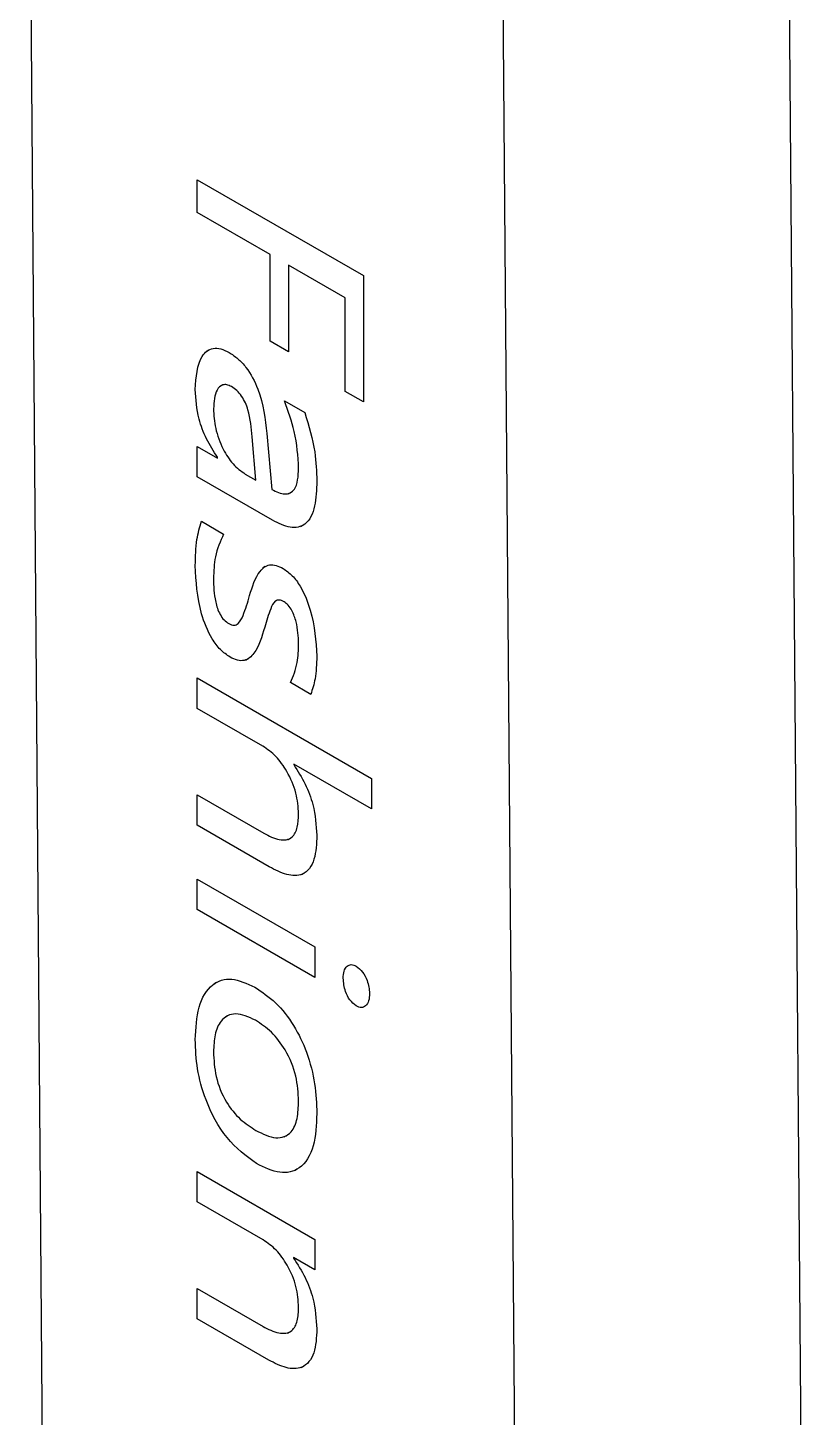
# Model space of a CAD drawing. Header units: millimetres. Extents: x 940 to 1780, y -29 to 565.
# Drawn here: x 1671.85 to 1695.18, y 444.04 to 485.44 of the extents above; entities that cross this region are included whole.
import ezdxf

# ---------------------------------------------------------------- set-up
doc = ezdxf.new("R2010")
doc.units = ezdxf.units.MM

msp = doc.modelspace()

# ---------------------------------------------------------------- linework, layer by layer
at = {"color": 7, "linetype": 'Continuous', "lineweight": 25}
for p, q in [((1671.851, 496.999), (1672.549, 409.776)), ((1695.183, 405.769), (1694.512, 489.643)), ((1686.691, 401.764), (1685.992, 488.987)), ((1676.899, 480.914), (1681.849, 478.057)), ((1676.899, 479.938), (1676.899, 480.914)), ((1679.072, 478.684), (1676.899, 479.938)), ((1679.072, 476.105), (1679.072, 478.684)), ((1679.615, 478.37), (1679.615, 475.791)), ((1681.305, 477.394), (1679.615, 478.37)), ((1681.849, 478.057), (1681.849, 474.293)), ((1681.305, 474.606), (1681.305, 477.394)), ((1677.235, 475.837), (1677.164, 475.796)), ((1679.615, 475.791), (1679.072, 476.105)), ((1677.617, 474.781), (1677.546, 474.74)), ((1681.849, 474.293), (1681.305, 474.606)), ((1679.495, 474.327), (1680.098, 473.979)), ((1678.974, 473.349), (1679.118, 471.687)), ((1676.899, 472.968), (1677.503, 472.619)), ((1676.899, 472.062), (1676.899, 472.968)), ((1678.647, 471.959), (1678.535, 473.256)), ((1677.503, 472.619), (1677.503, 472.643)), ((1679.139, 470.768), (1676.899, 472.062)), ((1678.329, 472.142), (1678.647, 471.959)), ((1679.614, 471.55), (1679.684, 471.591)), ((1677.02, 470.737), (1677.684, 470.354)), ((1679.98, 470.58), (1680.051, 470.621)), ((1678.915, 469.389), (1678.845, 469.348)), ((1678.344, 466.596), (1678.415, 466.637)), ((1676.899, 466.067), (1682.09, 463.07)), ((1676.899, 465.161), (1676.899, 466.067)), ((1680.279, 465.579), (1679.676, 465.928)), ((1678.849, 464.035), (1676.899, 465.161)), ((1679.771, 463.503), (1679.771, 463.484)), ((1682.09, 462.164), (1679.771, 463.503)), ((1682.09, 463.07), (1682.09, 462.164)), ((1676.899, 462.582), (1678.878, 461.439)), ((1676.899, 461.676), (1676.899, 462.582)), ((1679.042, 460.439), (1676.899, 461.676)), ((1679.592, 461.245), (1679.663, 461.286)), ((1676.899, 460.072), (1680.4, 458.051)), ((1676.899, 459.166), (1676.899, 460.072)), ((1680.013, 460.21), (1680.084, 460.251)), ((1680.4, 457.145), (1676.899, 459.166)), ((1680.4, 458.051), (1680.4, 457.145)), ((1677.464, 456.989), (1677.393, 456.948)), ((1677.775, 455.983), (1677.705, 455.943)), ((1679.487, 452.389), (1679.558, 452.429)), ((1676.899, 451.359), (1680.4, 449.338)), ((1676.899, 450.453), (1676.899, 451.359)), ((1679.801, 451.387), (1679.872, 451.428)), ((1678.863, 449.32), (1676.899, 450.453)), ((1680.4, 449.338), (1680.4, 448.432)), ((1679.767, 448.797), (1679.767, 448.779)), ((1680.4, 448.432), (1679.767, 448.797)), ((1676.899, 447.874), (1678.856, 446.744)), ((1676.899, 446.968), (1676.899, 447.874)), ((1679.026, 445.74), (1676.899, 446.968)), ((1679.591, 446.544), (1679.662, 446.585)), ((1679.999, 445.517), (1680.07, 445.558))]:
    msp.add_line(p, q, dxfattribs=at)
for points, knots in [([(1676.839, 474.659), (1676.864, 475.033), (1676.903, 475.594), (1677.291, 475.906), (1677.597, 475.892), (1677.763, 475.809), (1677.846, 475.767)], [0, 0, 0, 0, 0.4989817, 0.748589, 0.8742291, 1, 1, 1, 1]), ([(1676.839, 474.659), (1676.864, 475.033), (1676.903, 475.594), (1677.291, 475.906), (1677.597, 475.892), (1677.763, 475.809), (1677.846, 475.767)], [0, 0, 0, 0, 0.4989817, 0.748589, 0.8742291, 1, 1, 1, 1]), ([(1677.846, 475.767), (1677.934, 475.71), (1678.11, 475.596), (1678.438, 475.245), (1678.849, 474.439), (1678.924, 473.786), (1678.974, 473.349)], [0, 0, 0, 0, 0.125522, 0.250917, 0.499964, 1, 1, 1, 1]), ([(1677.846, 475.767), (1677.934, 475.71), (1678.11, 475.596), (1678.438, 475.245), (1678.849, 474.439), (1678.924, 473.786), (1678.974, 473.349)], [0, 0, 0, 0, 0.125522, 0.250917, 0.499964, 1, 1, 1, 1]), ([(1677.503, 472.643), (1677.386, 472.824), (1677.154, 473.185), (1676.888, 473.902), (1676.857, 474.372), (1676.839, 474.659)], [0, 0, 0, 0, 0.2803, 0.560483, 1, 1, 1, 1]), ([(1677.503, 472.643), (1677.386, 472.824), (1677.154, 473.185), (1676.888, 473.902), (1676.857, 474.372), (1676.839, 474.659)], [0, 0, 0, 0, 0.2803, 0.560483, 1, 1, 1, 1]), ([(1677.916, 474.751), (1677.869, 474.773), (1677.777, 474.818), (1677.613, 474.805), (1677.417, 474.607), (1677.396, 474.296), (1677.382, 474.089)], [0, 0, 0, 0, 0.1254287, 0.2507904, 0.5006689, 1, 1, 1, 1]), ([(1677.916, 474.751), (1677.869, 474.773), (1677.777, 474.818), (1677.613, 474.805), (1677.417, 474.607), (1677.396, 474.296), (1677.382, 474.089)], [0, 0, 0, 0, 0.1254287, 0.2507904, 0.5006689, 1, 1, 1, 1]), ([(1678.535, 473.256), (1678.512, 473.52), (1678.482, 473.849), (1678.338, 474.27), (1678.225, 474.472), (1678.078, 474.644), (1677.97, 474.715), (1677.916, 474.751)], [0, 0, 0, 0, 0.500119, 0.625293, 0.750219, 0.874976, 1, 1, 1, 1]), ([(1678.535, 473.256), (1678.512, 473.52), (1678.482, 473.849), (1678.338, 474.27), (1678.225, 474.472), (1678.078, 474.644), (1677.97, 474.715), (1677.916, 474.751)], [0, 0, 0, 0, 0.500119, 0.625293, 0.750219, 0.874976, 1, 1, 1, 1]), ([(1679.917, 472.316), (1679.896, 472.677), (1679.858, 473.323), (1679.606, 474.02), (1679.495, 474.327)], [0, 0, 0, 0, 0.559692, 1, 1, 1, 1]), ([(1679.917, 472.316), (1679.896, 472.677), (1679.858, 473.323), (1679.606, 474.02), (1679.495, 474.327)], [0, 0, 0, 0, 0.559692, 1, 1, 1, 1]), ([(1677.382, 474.089), (1677.393, 473.897), (1677.414, 473.514), (1677.629, 472.926), (1677.949, 472.416), (1678.202, 472.233), (1678.329, 472.142)], [0, 0, 0, 0, 0.2807407, 0.5606482, 0.7804657, 1, 1, 1, 1]), ([(1677.382, 474.089), (1677.393, 473.897), (1677.414, 473.514), (1677.629, 472.926), (1677.949, 472.416), (1678.202, 472.233), (1678.329, 472.142)], [0, 0, 0, 0, 0.2807407, 0.5606482, 0.7804657, 1, 1, 1, 1]), ([(1680.098, 473.979), (1680.218, 473.58), (1680.431, 472.868), (1680.451, 472.219), (1680.46, 471.933)], [0, 0, 0, 0, 0.559441, 1, 1, 1, 1]), ([(1680.098, 473.979), (1680.218, 473.58), (1680.431, 472.868), (1680.451, 472.219), (1680.46, 471.933)], [0, 0, 0, 0, 0.559441, 1, 1, 1, 1]), ([(1679.118, 471.687), (1679.252, 471.621), (1679.519, 471.49), (1679.886, 471.687), (1679.905, 472.077), (1679.917, 472.316)], [0, 0, 0, 0, 0.281055, 0.559643, 1, 1, 1, 1]), ([(1679.118, 471.687), (1679.252, 471.621), (1679.519, 471.49), (1679.886, 471.687), (1679.905, 472.077), (1679.917, 472.316)], [0, 0, 0, 0, 0.281055, 0.559643, 1, 1, 1, 1]), ([(1680.46, 471.933), (1680.451, 471.677), (1680.432, 471.167), (1680.181, 470.61), (1679.676, 470.501), (1679.318, 470.679), (1679.139, 470.768)], [0, 0, 0, 0, 0.281218, 0.560461, 0.779615, 1, 1, 1, 1]), ([(1680.46, 471.933), (1680.451, 471.677), (1680.432, 471.167), (1680.181, 470.61), (1679.676, 470.501), (1679.318, 470.679), (1679.139, 470.768)], [0, 0, 0, 0, 0.281218, 0.560461, 0.779615, 1, 1, 1, 1]), ([(1676.839, 469.414), (1676.845, 469.682), (1676.856, 470.16), (1676.97, 470.561), (1677.02, 470.737)], [0, 0, 0, 0, 0.560059, 1, 1, 1, 1]), ([(1676.839, 469.414), (1676.845, 469.682), (1676.856, 470.16), (1676.97, 470.561), (1677.02, 470.737)], [0, 0, 0, 0, 0.560059, 1, 1, 1, 1]), ([(1677.684, 470.354), (1677.586, 470.141), (1677.412, 469.759), (1677.391, 469.251), (1677.382, 469.027)], [0, 0, 0, 0, 0.559683, 1, 1, 1, 1]), ([(1677.684, 470.354), (1677.586, 470.141), (1677.412, 469.759), (1677.391, 469.251), (1677.382, 469.027)], [0, 0, 0, 0, 0.559683, 1, 1, 1, 1]), ([(1677.874, 466.689), (1677.776, 466.756), (1677.581, 466.891), (1677.249, 467.343), (1676.9, 468.248), (1676.863, 468.947), (1676.839, 469.414)], [0, 0, 0, 0, 0.1251431, 0.2502431, 0.4999612, 1, 1, 1, 1]), ([(1677.874, 466.689), (1677.776, 466.756), (1677.581, 466.891), (1677.249, 467.343), (1676.9, 468.248), (1676.863, 468.947), (1676.839, 469.414)], [0, 0, 0, 0, 0.1251431, 0.2502431, 0.4999612, 1, 1, 1, 1]), ([(1678.457, 468.521), (1678.538, 468.788), (1678.659, 469.186), (1678.982, 469.454), (1679.244, 469.437), (1679.385, 469.366), (1679.456, 469.331)], [0, 0, 0, 0, 0.50121, 0.749563, 0.874715, 1, 1, 1, 1]), ([(1678.457, 468.521), (1678.538, 468.788), (1678.659, 469.186), (1678.982, 469.454), (1679.244, 469.437), (1679.385, 469.366), (1679.456, 469.331)], [0, 0, 0, 0, 0.50121, 0.749563, 0.874715, 1, 1, 1, 1]), ([(1679.456, 469.331), (1679.549, 469.265), (1679.737, 469.135), (1680.049, 468.698), (1680.387, 467.836), (1680.431, 467.162), (1680.46, 466.713)], [0, 0, 0, 0, 0.1250649, 0.2502197, 0.500159, 1, 1, 1, 1]), ([(1679.456, 469.331), (1679.549, 469.265), (1679.737, 469.135), (1680.049, 468.698), (1680.387, 467.836), (1680.431, 467.162), (1680.46, 466.713)], [0, 0, 0, 0, 0.1250649, 0.2502197, 0.500159, 1, 1, 1, 1]), ([(1677.382, 469.027), (1677.387, 468.802), (1677.395, 468.464), (1677.533, 468.016), (1677.692, 467.786), (1677.789, 467.719), (1677.837, 467.686)], [0, 0, 0, 0, 0.501068, 0.7502, 0.875082, 1, 1, 1, 1]), ([(1677.382, 469.027), (1677.387, 468.802), (1677.395, 468.464), (1677.533, 468.016), (1677.692, 467.786), (1677.789, 467.719), (1677.837, 467.686)], [0, 0, 0, 0, 0.501068, 0.7502, 0.875082, 1, 1, 1, 1]), ([(1677.837, 467.686), (1677.891, 467.664), (1677.999, 467.618), (1678.159, 467.704), (1678.309, 468.016), (1678.398, 468.319), (1678.457, 468.521)], [0, 0, 0, 0, 0.1245097, 0.2492952, 0.4991013, 1, 1, 1, 1]), ([(1677.837, 467.686), (1677.891, 467.664), (1677.999, 467.618), (1678.159, 467.704), (1678.309, 468.016), (1678.398, 468.319), (1678.457, 468.521)], [0, 0, 0, 0, 0.1245097, 0.2492952, 0.4991013, 1, 1, 1, 1]), ([(1679.483, 468.339), (1679.433, 468.362), (1679.334, 468.408), (1679.176, 468.346), (1679.046, 468.044), (1678.962, 467.766), (1678.906, 467.581)], [0, 0, 0, 0, 0.124781, 0.249428, 0.498954, 1, 1, 1, 1]), ([(1679.483, 468.339), (1679.433, 468.362), (1679.334, 468.408), (1679.176, 468.346), (1679.046, 468.044), (1678.962, 467.766), (1678.906, 467.581)], [0, 0, 0, 0, 0.124781, 0.249428, 0.498954, 1, 1, 1, 1]), ([(1679.917, 467.1), (1679.907, 467.309), (1679.892, 467.623), (1679.752, 468.026), (1679.615, 468.243), (1679.527, 468.307), (1679.483, 468.339)], [0, 0, 0, 0, 0.50042, 0.75045, 0.875352, 1, 1, 1, 1]), ([(1679.917, 467.1), (1679.907, 467.309), (1679.892, 467.623), (1679.752, 468.026), (1679.615, 468.243), (1679.527, 468.307), (1679.483, 468.339)], [0, 0, 0, 0, 0.50042, 0.75045, 0.875352, 1, 1, 1, 1]), ([(1678.906, 467.581), (1678.822, 467.299), (1678.697, 466.876), (1678.37, 466.574), (1678.097, 466.58), (1677.949, 466.653), (1677.874, 466.689)], [0, 0, 0, 0, 0.501086, 0.749889, 0.87489, 1, 1, 1, 1]), ([(1678.906, 467.581), (1678.822, 467.299), (1678.697, 466.876), (1678.37, 466.574), (1678.097, 466.58), (1677.949, 466.653), (1677.874, 466.689)], [0, 0, 0, 0, 0.501086, 0.749889, 0.87489, 1, 1, 1, 1]), ([(1679.676, 465.928), (1679.755, 466.119), (1679.897, 466.46), (1679.911, 466.904), (1679.917, 467.1)], [0, 0, 0, 0, 0.5595404, 1, 1, 1, 1]), ([(1679.676, 465.928), (1679.755, 466.119), (1679.897, 466.46), (1679.911, 466.904), (1679.917, 467.1)], [0, 0, 0, 0, 0.5595404, 1, 1, 1, 1]), ([(1680.46, 466.713), (1680.452, 466.482), (1680.437, 466.068), (1680.328, 465.729), (1680.279, 465.579)], [0, 0, 0, 0, 0.559947, 1, 1, 1, 1]), ([(1680.46, 466.713), (1680.452, 466.482), (1680.437, 466.068), (1680.328, 465.729), (1680.279, 465.579)], [0, 0, 0, 0, 0.559947, 1, 1, 1, 1]), ([(1679.917, 462.018), (1679.903, 462.222), (1679.875, 462.628), (1679.611, 463.25), (1679.249, 463.759), (1678.983, 463.943), (1678.849, 464.035)], [0, 0, 0, 0, 0.280312, 0.560034, 0.779972, 1, 1, 1, 1]), ([(1679.917, 462.018), (1679.903, 462.222), (1679.875, 462.628), (1679.611, 463.25), (1679.249, 463.759), (1678.983, 463.943), (1678.849, 464.035)], [0, 0, 0, 0, 0.280312, 0.560034, 0.779972, 1, 1, 1, 1]), ([(1679.771, 463.484), (1679.89, 463.295), (1680.128, 462.916), (1680.407, 462.171), (1680.44, 461.68), (1680.46, 461.381)], [0, 0, 0, 0, 0.280334, 0.560568, 1, 1, 1, 1]), ([(1679.771, 463.484), (1679.89, 463.295), (1680.128, 462.916), (1680.407, 462.171), (1680.44, 461.68), (1680.46, 461.381)], [0, 0, 0, 0, 0.280334, 0.560568, 1, 1, 1, 1]), ([(1678.878, 461.439), (1679.034, 461.359), (1679.346, 461.198), (1679.733, 461.264), (1679.898, 461.605), (1679.911, 461.88), (1679.917, 462.018)], [0, 0, 0, 0, 0.280843, 0.558847, 0.778948, 1, 1, 1, 1]), ([(1678.878, 461.439), (1679.034, 461.359), (1679.346, 461.198), (1679.733, 461.264), (1679.898, 461.605), (1679.911, 461.88), (1679.917, 462.018)], [0, 0, 0, 0, 0.280843, 0.558847, 0.778948, 1, 1, 1, 1]), ([(1680.46, 461.381), (1680.449, 461.129), (1680.428, 460.628), (1680.099, 460.163), (1679.567, 460.168), (1679.217, 460.348), (1679.042, 460.439)], [0, 0, 0, 0, 0.281007, 0.559299, 0.779067, 1, 1, 1, 1]), ([(1680.46, 461.381), (1680.449, 461.129), (1680.428, 460.628), (1680.099, 460.163), (1679.567, 460.168), (1679.217, 460.348), (1679.042, 460.439)], [0, 0, 0, 0, 0.281007, 0.559299, 0.779067, 1, 1, 1, 1]), ([(1681.245, 457.118), (1681.249, 457.192), (1681.258, 457.341), (1681.346, 457.483), (1681.477, 457.546), (1681.582, 457.501), (1681.635, 457.478)], [0, 0, 0, 0, 0.280511, 0.560416, 0.780326, 1, 1, 1, 1]), ([(1681.245, 457.118), (1681.249, 457.192), (1681.258, 457.341), (1681.346, 457.483), (1681.477, 457.546), (1681.582, 457.501), (1681.635, 457.478)], [0, 0, 0, 0, 0.280511, 0.560416, 0.780326, 1, 1, 1, 1]), ([(1681.635, 457.478), (1681.701, 457.426), (1681.834, 457.321), (1681.996, 457.002), (1682.017, 456.793), (1682.03, 456.665)], [0, 0, 0, 0, 0.279284, 0.560227, 1, 1, 1, 1]), ([(1681.635, 457.478), (1681.701, 457.426), (1681.834, 457.321), (1681.996, 457.002), (1682.017, 456.793), (1682.03, 456.665)], [0, 0, 0, 0, 0.279284, 0.560227, 1, 1, 1, 1]), ([(1676.839, 455.291), (1676.856, 455.628), (1676.89, 456.301), (1677.279, 456.957), (1677.901, 457.179), (1678.375, 456.962), (1678.612, 456.853)], [0, 0, 0, 0, 0.28092, 0.560583, 0.780185, 1, 1, 1, 1]), ([(1676.839, 455.291), (1676.856, 455.628), (1676.89, 456.301), (1677.279, 456.957), (1677.901, 457.179), (1678.375, 456.962), (1678.612, 456.853)], [0, 0, 0, 0, 0.28092, 0.560583, 0.780185, 1, 1, 1, 1]), ([(1678.612, 456.853), (1678.822, 456.713), (1679.241, 456.434), (1679.795, 455.724), (1680.197, 454.871), (1680.428, 453.958), (1680.45, 453.377), (1680.46, 453.086)], [0, 0, 0, 0, 0.186595, 0.372815, 0.559428, 0.779478, 1, 1, 1, 1]), ([(1678.612, 456.853), (1678.822, 456.713), (1679.241, 456.434), (1679.795, 455.724), (1680.197, 454.871), (1680.428, 453.958), (1680.45, 453.377), (1680.46, 453.086)], [0, 0, 0, 0, 0.186595, 0.372815, 0.559428, 0.779478, 1, 1, 1, 1]), ([(1681.635, 456.293), (1681.567, 456.347), (1681.433, 456.454), (1681.277, 456.779), (1681.257, 456.99), (1681.245, 457.118)], [0, 0, 0, 0, 0.278801, 0.559768, 1, 1, 1, 1]), ([(1681.635, 456.293), (1681.567, 456.347), (1681.433, 456.454), (1681.277, 456.779), (1681.257, 456.99), (1681.245, 457.118)], [0, 0, 0, 0, 0.278801, 0.559768, 1, 1, 1, 1]), ([(1682.03, 456.665), (1682.025, 456.589), (1682.016, 456.438), (1681.926, 456.295), (1681.796, 456.225), (1681.688, 456.27), (1681.635, 456.293)], [0, 0, 0, 0, 0.280584, 0.560641, 0.780508, 1, 1, 1, 1]), ([(1682.03, 456.665), (1682.025, 456.589), (1682.016, 456.438), (1681.926, 456.295), (1681.796, 456.225), (1681.688, 456.27), (1681.635, 456.293)], [0, 0, 0, 0, 0.280584, 0.560641, 0.780508, 1, 1, 1, 1]), ([(1678.632, 455.866), (1678.428, 455.959), (1678.022, 456.144), (1677.598, 455.906), (1677.407, 455.455), (1677.39, 455.099), (1677.382, 454.921)], [0, 0, 0, 0, 0.279484, 0.558205, 0.778838, 1, 1, 1, 1]), ([(1678.632, 455.866), (1678.428, 455.959), (1678.022, 456.144), (1677.598, 455.906), (1677.407, 455.455), (1677.39, 455.099), (1677.382, 454.921)], [0, 0, 0, 0, 0.279484, 0.558205, 0.778838, 1, 1, 1, 1]), ([(1679.917, 453.457), (1679.904, 453.701), (1679.878, 454.188), (1679.575, 454.95), (1679.114, 455.545), (1678.793, 455.759), (1678.632, 455.866)], [0, 0, 0, 0, 0.2806836, 0.5598263, 0.7795697, 1, 1, 1, 1]), ([(1679.917, 453.457), (1679.904, 453.701), (1679.878, 454.188), (1679.575, 454.95), (1679.114, 455.545), (1678.793, 455.759), (1678.632, 455.866)], [0, 0, 0, 0, 0.2806836, 0.5598263, 0.7795697, 1, 1, 1, 1]), ([(1678.665, 451.594), (1678.356, 451.822), (1677.736, 452.279), (1677.142, 453.418), (1676.873, 454.434), (1676.85, 455.005), (1676.839, 455.291)], [0, 0, 0, 0, 0.278689, 0.557898, 0.778739, 1, 1, 1, 1]), ([(1678.665, 451.594), (1678.356, 451.822), (1677.736, 452.279), (1677.142, 453.418), (1676.873, 454.434), (1676.85, 455.005), (1676.839, 455.291)], [0, 0, 0, 0, 0.278689, 0.557898, 0.778739, 1, 1, 1, 1]), ([(1677.382, 454.921), (1677.393, 454.683), (1677.415, 454.208), (1677.706, 453.453), (1678.173, 452.887), (1678.489, 452.683), (1678.647, 452.581)], [0, 0, 0, 0, 0.280828, 0.559462, 0.77926, 1, 1, 1, 1]), ([(1677.382, 454.921), (1677.393, 454.683), (1677.415, 454.208), (1677.706, 453.453), (1678.173, 452.887), (1678.489, 452.683), (1678.647, 452.581)], [0, 0, 0, 0, 0.280828, 0.559462, 0.77926, 1, 1, 1, 1]), ([(1678.647, 452.581), (1678.849, 452.482), (1679.253, 452.284), (1679.709, 452.465), (1679.895, 452.924), (1679.91, 453.279), (1679.917, 453.457)], [0, 0, 0, 0, 0.28018, 0.558351, 0.778822, 1, 1, 1, 1]), ([(1678.647, 452.581), (1678.849, 452.482), (1679.253, 452.284), (1679.709, 452.465), (1679.895, 452.924), (1679.91, 453.279), (1679.917, 453.457)], [0, 0, 0, 0, 0.28018, 0.558351, 0.778822, 1, 1, 1, 1]), ([(1680.46, 453.086), (1680.444, 452.749), (1680.412, 452.078), (1680.021, 451.419), (1679.374, 451.253), (1678.902, 451.48), (1678.665, 451.594)], [0, 0, 0, 0, 0.280914, 0.560338, 0.779819, 1, 1, 1, 1]), ([(1680.46, 453.086), (1680.444, 452.749), (1680.412, 452.078), (1680.021, 451.419), (1679.374, 451.253), (1678.902, 451.48), (1678.665, 451.594)], [0, 0, 0, 0, 0.280914, 0.560338, 0.779819, 1, 1, 1, 1]), ([(1679.917, 447.312), (1679.904, 447.515), (1679.878, 447.918), (1679.62, 448.537), (1679.26, 449.046), (1678.995, 449.228), (1678.863, 449.32)], [0, 0, 0, 0, 0.280418, 0.559994, 0.779898, 1, 1, 1, 1]), ([(1679.917, 447.312), (1679.904, 447.515), (1679.878, 447.918), (1679.62, 448.537), (1679.26, 449.046), (1678.995, 449.228), (1678.863, 449.32)], [0, 0, 0, 0, 0.280418, 0.559994, 0.779898, 1, 1, 1, 1]), ([(1679.767, 448.779), (1679.888, 448.589), (1680.129, 448.21), (1680.408, 447.46), (1680.44, 446.967), (1680.46, 446.667)], [0, 0, 0, 0, 0.280323, 0.56054, 1, 1, 1, 1]), ([(1679.767, 448.779), (1679.888, 448.589), (1680.129, 448.21), (1680.408, 447.46), (1680.44, 446.967), (1680.46, 446.667)], [0, 0, 0, 0, 0.280323, 0.56054, 1, 1, 1, 1]), ([(1678.856, 446.744), (1679.014, 446.662), (1679.329, 446.5), (1679.725, 446.555), (1679.897, 446.895), (1679.911, 447.173), (1679.917, 447.312)], [0, 0, 0, 0, 0.280908, 0.559023, 0.77896, 1, 1, 1, 1]), ([(1678.856, 446.744), (1679.014, 446.662), (1679.329, 446.5), (1679.725, 446.555), (1679.897, 446.895), (1679.911, 447.173), (1679.917, 447.312)], [0, 0, 0, 0, 0.280908, 0.559023, 0.77896, 1, 1, 1, 1]), ([(1680.46, 446.667), (1680.448, 446.415), (1680.424, 445.915), (1680.079, 445.473), (1679.551, 445.471), (1679.201, 445.65), (1679.026, 445.74)], [0, 0, 0, 0, 0.280797, 0.559303, 0.779163, 1, 1, 1, 1]), ([(1680.46, 446.667), (1680.448, 446.415), (1680.424, 445.915), (1680.079, 445.473), (1679.551, 445.471), (1679.201, 445.65), (1679.026, 445.74)], [0, 0, 0, 0, 0.280797, 0.559303, 0.779163, 1, 1, 1, 1])]:
    msp.add_open_spline(points, degree=3, knots=knots, dxfattribs=at)

doc.saveas('drawing.dxf')
